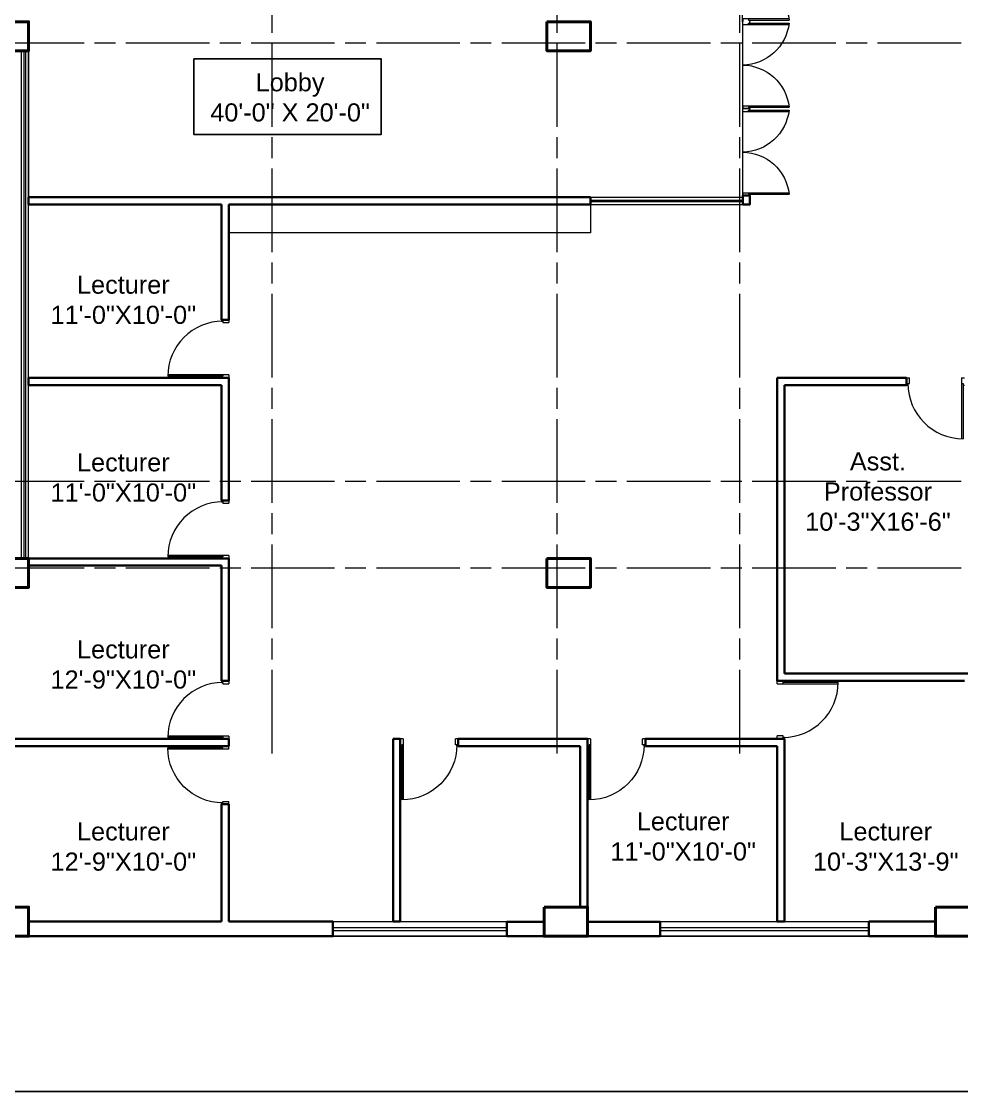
# Model space of a CAD drawing. Header units: inches. Extents: x -12 to 20935469, y -1604 to 24729220.
# Drawn here: x 20864736 to 20865384, y 24718738 to 24719476 of the extents above; entities that cross this region are included whole.
import ezdxf

# ---------------------------------------------------------------- set-up
doc = ezdxf.new("R2010")
doc.units = ezdxf.units.IN
doc.header["$LTSCALE"] = 0.03
doc.header["$MEASUREMENT"] = 0
doc.linetypes.add('ACAD_ISO08W100', pattern=[36, 24, -3, 6, -3])
for name, color, linetype, lineweight in [('column', 1, 'Continuous', 40), ('Door', 7, 'Continuous', 18), ('Grid Line', 252, 'Continuous', 18), ('Hatch', 253, 'Continuous', 15), ('Main Wall', 7, 'Continuous', 30), ('wind.', 150, 'Continuous', 20)]:
    doc.layers.add(name, color=color, linetype=linetype, lineweight=lineweight)
doc.layers.add('FUR', color=251, linetype='Continuous')
doc.layers.add('TEXT', color=7, linetype='Continuous')
doc.styles.add('2', font='swisscl.ttf')

# ---------------------------------------------------------------- blocks, each defined once
blk = doc.blocks.new('fff')
at = {"layer": 'Grid Line', "color": 252, "linetype": 'ACAD_ISO08W100', "lineweight": 9, "ltscale": 80, "true_color": 0x939598}
for p, q in [((20831844.25, 24723521.1), (20831844.25, 24724698.78)), ((20832040.78, 24723521.1), (20832040.78, 24724698.78)), ((20832166.78, 24723521.11), (20832166.78, 24724698.79)), ((20833096.95, 24724010.75), (20830726.15, 24724010.75)), ((20833096.95, 24723708.72), (20830726.15, 24723708.72)), ((20833096.95, 24723648.75), (20830726.15, 24723648.75))]:
    blk.add_line(p, q, dxfattribs=at)
blk = doc.blocks.new('A$C36295410')
at = {"layer": 'Door'}
for p, q in [((1, 4), (1, 32)), ((2, 0), (2, 31.98)), ((58, 0), (58, 31.98)), ((59, 4), (59, 32)), ((1, 5), (0, 5)), ((2, 4), (1, 4)), ((58, 4), (59, 4)), ((59, 5), (60, 5)), ((2, 0), (0, 0)), ((58, 0), (60, 0))]:
    blk.add_line(p, q, dxfattribs=at)
for centre, start, end in [((-2.53, -0.34), 0.59063, 83.77826), ((62.53, -0.34), 96.22174, 179.40937)]:
    blk.add_arc(centre, 32.53, start, end, dxfattribs=at)
blk = doc.blocks.new('$D40')
at = {"layer": 'Door'}
for p, q in [((1, 4), (1, 42)), ((2, 0), (2, 41.99)), ((1, 5), (0, 5)), ((2, 0), (0, 0)), ((2, 4), (1, 4)), ((39, 4), (38, 4)), ((38, 4), (38, 0)), ((40, 0), (38, 0)), ((40, 5), (38.99, 5)), ((39, 5), (39, 4))]:
    blk.add_line(p, q, dxfattribs=at)
blk.add_arc((1, 4), 38, 0, 90, dxfattribs=at)

msp = doc.modelspace()

# ---------------------------------------------------------------- linework, layer by layer
msp.add_line((20865232.98, 24719415.56), (20865237.98, 24719415.56))
msp.add_lwpolyline([(20864854.36, 24719449.84), (20864983.73, 24719449.84), (20864983.73, 24719397.7), (20864854.36, 24719397.7)], close=True)
msp.add_lwpolyline([(20865395.97, 24719085.42), (20865395.97, 24718844.97), (20864710.5, 24718844.97), (20864710.5, 24719085.44)])
at = {"layer": 'column', "lineweight": 40, "ltscale": 20}
for points in [[(20864710.5, 24719475.44), (20864710.5, 24719455.44), (20864740.5, 24719455.44), (20864740.5, 24719475.44)], [(20865098, 24719475.44), (20865098, 24719455.44), (20865128, 24719455.44), (20865128, 24719475.44)], [(20864710.5, 24719105.44), (20864710.5, 24719085.44), (20864740.5, 24719085.44), (20864740.5, 24719105.44)], [(20865098, 24719105.44), (20865098, 24719085.44), (20865128, 24719085.44), (20865128, 24719105.44)], [(20864710.5, 24718864.97), (20864710.5, 24718844.97), (20864740.5, 24718844.97), (20864740.5, 24718864.97)], [(20865096, 24718864.97), (20865096, 24718844.97), (20865126, 24718844.97), (20865126, 24718864.97)], [(20865365.97, 24718864.97), (20865365.97, 24718844.97), (20865395.97, 24718844.97), (20865395.97, 24718864.97)]]:
    msp.add_lwpolyline(points, close=True, dxfattribs=at)
at = {"layer": 'Defpoints'}
msp.add_lwpolyline([(20863757.98, 24720196.34), (20866196.85, 24720196.34), (20866196.85, 24718737.81), (20863757.98, 24718737.81)], close=True, dxfattribs=at)
at = {"layer": 'Hatch'}
msp.add_lwpolyline([(20865232.98, 24719354.49), (20865232.97, 24719595.59), (20865098, 24719595.59), (20865098, 24719910.63), (20864918.45, 24719910.63), (20864918.45, 24719595.59), (20864096.5, 24719595.59), (20864096.5, 24719475.42), (20864740.5, 24719475.44), (20864740.5, 24719354.49)], close=True, dxfattribs=at)
at = {"layer": 'Hatch', "lineweight": 5}
msp.add_lwpolyline([(20865128, 24719349.49), (20865128, 24719329.85), (20864878.52, 24719329.85)], dxfattribs=at)
at = {"layer": 'Main Wall', "lineweight": 30}
for p, q in [((20864740.5, 24719475.44), (20864740.5, 24719475.44)), ((20864740.5, 24719354.49), (20864878.52, 24719354.49)), ((20864740.5, 24719349.49), (20864740.5, 24719354.49)), ((20864878.52, 24719354.49), (20865128, 24719354.49)), ((20865128, 24719349.49), (20865128, 24719354.49)), ((20864740.5, 24719349.49), (20864873.52, 24719349.49)), ((20864873.52, 24719269.96), (20864873.52, 24719349.49)), ((20864878.52, 24719269.96), (20864878.52, 24719349.49)), ((20864878.52, 24719349.49), (20865128, 24719349.49)), ((20864873.52, 24719269.96), (20864878.52, 24719269.96)), ((20864740.5, 24719229.96), (20864878.52, 24719229.96)), ((20864740.5, 24719224.96), (20864740.5, 24719229.96)), ((20864740.5, 24719224.96), (20864873.52, 24719224.96)), ((20864873.52, 24719145.44), (20864873.52, 24719224.96)), ((20864878.52, 24719145.44), (20864878.52, 24719229.96)), ((20865256.82, 24719229.93), (20865345.97, 24719229.95)), ((20865256.82, 24719021.03), (20865256.82, 24719229.93)), ((20865261.82, 24719224.93), (20865345.97, 24719224.95)), ((20865261.82, 24719026.03), (20865261.82, 24719224.93)), ((20865345.97, 24719229.96), (20865345.97, 24719224.95)), ((20864873.52, 24719145.44), (20864878.52, 24719145.44)), ((20864740.5, 24719105.44), (20864878.52, 24719105.44)), ((20864740.5, 24719100.44), (20864873.52, 24719100.44)), ((20864873.52, 24719020.91), (20864873.52, 24719100.44)), ((20864878.52, 24719020.91), (20864878.52, 24719105.44)), ((20865261.82, 24719026.03), (20865395.97, 24719026.06)), ((20864873.52, 24719020.91), (20864878.52, 24719020.91)), ((20865385.97, 24719021.06), (20865256.82, 24719021.03)), ((20864720.5, 24718980.91), (20864878.52, 24718980.91)), ((20864878.52, 24718975.91), (20864878.52, 24718980.91)), ((20864991.85, 24718854.97), (20864991.85, 24718980.91)), ((20864991.85, 24718980.91), (20864996.85, 24718980.91)), ((20864996.85, 24718854.97), (20864996.85, 24718980.91)), ((20865036.85, 24718980.93), (20865126, 24718980.96)), ((20865036.85, 24718975.93), (20865036.85, 24718980.93)), ((20865126, 24718980.96), (20865126, 24718854.97)), ((20865166, 24718980.96), (20865261.82, 24718981.01)), ((20865166, 24718980.96), (20865166, 24718975.96)), ((20865261.82, 24718981.01), (20865261.82, 24718854.97)), ((20864720.5, 24718975.91), (20864878.52, 24718975.91)), ((20865036.85, 24718975.93), (20865121, 24718975.96)), ((20865121, 24718975.96), (20865121, 24718864.97)), ((20865166, 24718975.96), (20865256.82, 24718976.01)), ((20865256.82, 24718976.01), (20865256.82, 24718854.97)), ((20864873.52, 24718935.91), (20864878.52, 24718935.91)), ((20864873.52, 24718854.97), (20864873.52, 24718935.91)), ((20864878.52, 24718854.97), (20864878.52, 24718935.91)), ((20864740.5, 24718854.97), (20864873.52, 24718854.97)), ((20864991.85, 24718854.97), (20864996.85, 24718854.97)), ((20865256.82, 24718854.97), (20865261.82, 24718854.97)), ((20865319.99, 24718854.97), (20865365.97, 24718854.97)), ((20865319.99, 24718854.97), (20865319.99, 24718844.96)), ((20864878.52, 24718844.96), (20864730.5, 24718844.96)), ((20865365.97, 24718844.96), (20865319.99, 24718844.96))]:
    msp.add_line(p, q, dxfattribs=at)
msp.add_lwpolyline([(20865232.98, 24719355.56), (20865237.98, 24719355.56), (20865237.98, 24719349.49), (20865232.98, 24719349.49)], close=True, dxfattribs=at)
for points in [[(20864878.52, 24718854.97), (20864950.38, 24718854.97), (20864950.38, 24718844.96), (20864878.52, 24718844.96)], [(20865096, 24718854.96), (20865070.38, 24718854.96), (20865070.38, 24718844.96), (20865096, 24718844.96)], [(20865126, 24718854.96), (20865175.99, 24718854.96), (20865175.99, 24718844.96), (20865126, 24718844.96)]]:
    msp.add_lwpolyline(points, dxfattribs=at)
at = {"layer": 'wind.'}
for p, q in [((20865098, 24719475.61), (20865098, 24719475.44)), ((20865098, 24719475.61), (20865103, 24719475.61)), ((20865100, 24719475.61), (20865100, 24719475.44)), ((20865101, 24719475.61), (20865101, 24719475.44)), ((20865103, 24719475.61), (20865103, 24719475.44))]:
    msp.add_line(p, q, dxfattribs=at)
at = {"layer": 'wind.', "lineweight": 5}
for p, q in [((20864735.5, 24719105.44), (20864735.5, 24719455.44)), ((20864737.5, 24719105.44), (20864737.5, 24719455.44)), ((20864738.5, 24719105.44), (20864738.5, 24719455.44)), ((20864740.5, 24719105.44), (20864740.5, 24719455.44)), ((20865128, 24719354.49), (20865232.98, 24719354.49)), ((20865128, 24719352.49), (20865232.98, 24719352.49)), ((20865128, 24719351.49), (20865232.98, 24719351.49)), ((20865128, 24719349.49), (20865232.98, 24719349.49)), ((20864950.38, 24718854.97), (20864991.85, 24718854.97)), ((20864950.38, 24718850.97), (20865070.38, 24718850.97)), ((20864950.38, 24718848.97), (20865070.38, 24718848.97)), ((20864996.85, 24718854.97), (20865070.38, 24718854.97)), ((20865175.99, 24718854.97), (20865319.99, 24718854.97)), ((20865175.99, 24718850.97), (20865319.99, 24718850.97)), ((20865175.99, 24718848.97), (20865319.99, 24718848.97)), ((20865319.99, 24718844.96), (20864950.38, 24718844.96))]:
    msp.add_line(p, q, dxfattribs=at)

# ---------------------------------------------------------------- block references
at = {"layer": 'Door'}
for p, rotation in [((20864878.52, 24719229.96), 90.00000000000001), ((20865385.97, 24719229.96), 180), ((20864878.52, 24719105.44), 90.00000000000001), ((20864878.52, 24718980.91), 90.00000000000001), ((20865256.82, 24719021.01), 270)]:
    msp.add_blockref('$D40', p, dxfattribs=dict(at, rotation=rotation))
at = {"layer": 'Door', "xscale": -1}
for p, rotation in [((20864996.85, 24718980.93), 180), ((20865126, 24718980.96), 180), ((20864878.52, 24718975.91), 90)]:
    msp.add_blockref('$D40', p, dxfattribs=dict(at, rotation=rotation))
at = {"layer": 'FUR', "xscale": -1, "rotation": 270}
for p in [(20865232.98, 24719475.56), (20865232.98, 24719415.56), (20865232.98, 24719355.56)]:
    msp.add_blockref('A$C36295410', p, dxfattribs=at)
at = {"layer": 'Main Wall'}
msp.add_blockref('fff', (33064.22, -4550.16), dxfattribs=at)

# ---------------------------------------------------------------- texts
at = {"layer": 'TEXT', "color": 30, "lineweight": 5, "ltscale": 20, "char_height": 12.4758, "attachment_point": 2, "style": '2'}
for s, width, gutter_width, insert in [('\\pxsm1,qc;{\\fArial|b0|i0|c0|p34;\\C0;Lobby\\P40\'-0" X 20\'-0" }', 146.3875, 0.75, (20864920.83, 24719439.95)), ('\\pxqc;{\\fArial|b0|i0|c0|p34;\\C0;Lecturer \\P\\pq*;11\'-0"X10\'-0"}', 213.7251, 0.5, (20864805.82, 24719300.41)), ('\\pxqc;{\\fArial|b0|i0|c0|p34;\\C0;Lecturer \\P\\pq*;11\'-0"X10\'-0"}', 213.7251, 0.5, (20864805.82, 24719177.9)), ('\\pxqc;{\\fArial|b0|i0|c0|p34;\\C0;Asst.\\PProfessor \\P\\pq*;10\'-3"X16\'-6"}', 165.486, 0.5, (20865326.28, 24719178.57)), ('\\pxqc;{\\fArial|b0|i0|c0|p34;\\C0;Lecturer \\P\\pq*;12\'-9"X10\'-0"}', 213.7251, 0.5, (20864805.82, 24719048.96)), ('\\pxqc;{\\fArial|b0|i0|c0|p34;\\C0;Lecturer \\P\\pq*;11\'-0"X10\'-0"}', 82.6614, 0.5, (20865191.94, 24718930.41)), ('\\pxqc;{\\fArial|b0|i0|c0|p34;\\C0;Lecturer \\P\\pq*;12\'-9"X10\'-0"}', 213.7251, 0.5, (20864805.82, 24718923.42)), ('\\pxqc;{\\fArial|b0|i0|c0|p34;\\C0;Lecturer \\P\\pq*;10\'-3"X13\'-9"}', 79.8126, 0.5, (20865331.65, 24718923.42))]:
    msp.add_mtext_dynamic_manual_height_columns(s, width=width, gutter_width=gutter_width, heights=[0], dxfattribs=dict(at, insert=insert))

doc.saveas('drawing.dxf')
